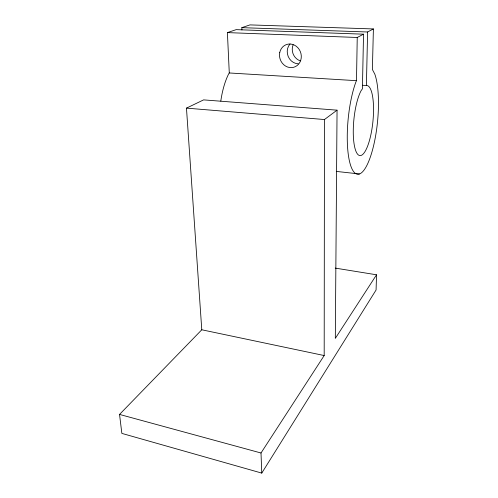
<?xml version="1.0" encoding="UTF-8"?>
<svg xmlns="http://www.w3.org/2000/svg" width="498" height="498" viewBox="0 0 498 498"><rect width="100%" height="100%" fill="white"/><g stroke="black" fill="none" stroke-linecap="round" stroke-linejoin="round"><path stroke-width="0.75" d="M337.053 110.164L203.607 99.88L186.464 108.128L201.783 329.782L119.539 414.429L121.854 433.397L261.767 473.1L261.008 452.993L324.186 355.547L324.466 119.532L337.053 110.164L335.316 338.379L376.538 274.796L335.222 268.098M356.493 80.676L357.24 37.481L363.528 34.181L362.413 88.837L361.062 90.761A35.221 9.562 -84.3 0 0 354.912 148.043A35.221 9.562 -84.3 0 0 371.477 131.733A35.221 9.562 -84.3 0 0 366.404 85.507L367.592 31.99L373.4 28.94L372.386 69.496L374.826 74.177A54.257 14.747 -84.4 0 1 371.938 152.002A54.257 14.747 -84.4 0 1 349.478 161.24A54.257 14.747 -84.4 0 1 355.908 81.952L356.493 80.676L229.279 72.969L228.532 74.152A50.746 21.29 -85.7 0 0 220.801 101.106M376.538 274.796L376.077 289.992L261.767 473.1M241.941 29.973L241.847 27.658L249.984 24.9L373.4 28.94M229.279 72.969L227.405 32.607L236.164 29.637L363.528 34.181M241.847 27.658L367.592 31.99M227.405 32.607L357.24 37.481M362.525 85.264L366.404 85.507M186.464 108.128L324.466 119.532M336.293 171.412L359.432 173.958M201.783 329.782L324.186 355.547M119.539 414.429L261.008 452.993M298.252 63.806A11.666 10.601 72 0 1 288.199 56.461A11.666 10.601 72 0 1 290.029 43.961M300.375 60.868A11.491 10.477 72.7 0 1 293.148 44.764M279.764 52.421A11.933 10.788 71 0 0 293.565 67.317A11.933 10.788 71 0 0 297.848 47.702A11.933 10.788 71 0 0 279.764 52.421"/></g></svg>
